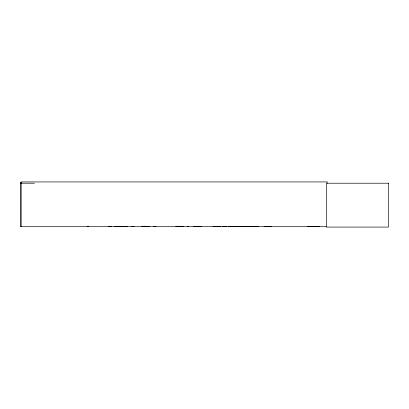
<?xml version="1.0" encoding="UTF-8"?>
<svg xmlns="http://www.w3.org/2000/svg" width="409" height="409" viewBox="0 0 409 409"><rect width="100%" height="100%" fill="white"/><g stroke="black" fill="none" stroke-linecap="round" stroke-linejoin="round"><path stroke-width="0.61" d="M176.611 226.642L176.662 226.243M182.537 226.683L182.537 226.335M183.186 226.683L183.186 226.335M270.896 226.683L270.916 226.335M195.313 226.698L201.167 226.652M222.762 226.698L226.428 226.663M111.059 226.652L108.543 226.652M108.733 226.652L108.774 226.366M124.929 226.652L127.526 226.366M146.846 226.652L149.403 226.652M142.097 226.642L141.862 226.652M143.717 226.683L144.392 226.652M144.142 226.366L143.988 226.652M187.7 226.652L187.741 226.366M231.392 226.642L231.366 226.366M319.25 226.678L307.486 226.678L319.235 226.698M307.507 226.688L319.173 226.581M308.263 226.688L308.585 226.698M318.202 226.351L318.222 226.591M319.051 226.698L319.178 226.351M248.984 226.652L249.009 226.366M230.339 226.652L230.369 226.366L230.4 226.698M251.366 226.652L251.402 226.366M255.098 226.652L255.139 226.366M114.5 226.652L114.535 226.366M220.318 226.652L213.145 226.652L213.099 226.335M125.159 226.652L125.2 226.366M147.076 226.652L147.117 226.366M187.169 226.652L187.741 226.606M21.728 182.394L20.45 182.394L20.45 226.698L326.576 226.698M20.45 183.217L34.479 183.217M114.213 226.412L122.403 226.412M233.304 226.412L251.044 226.412M114.198 226.53L122.419 226.53M233.288 226.53L251.06 226.53M114.208 226.673L123.937 226.683M153.36 226.366L155.952 226.652M183.227 226.652L175.957 226.683L175.962 226.335M194.725 226.683L194.163 226.652M258.391 226.683L228.876 226.652M266.688 226.642L266.673 226.366L266.668 226.698M179.398 226.642L179.357 226.243M177.506 226.652L177.46 226.366M155.727 226.652L155.681 226.366M134.034 226.652L131.483 226.652M133.804 226.652L133.763 226.366M117.383 226.652L117.337 226.366M115.057 226.652L115.011 226.366M120.256 226.652L120.215 226.366L120.18 226.698M252.823 226.652L252.798 226.366M264.383 226.642L264.383 226.335M327.215 183.217L327.215 181.933L21.171 181.933L21.171 226.698M270.957 226.335L270.942 226.698L264.178 226.683L264.178 226.335M270.758 226.335L270.758 226.698M267.583 226.698L267.532 226.243L267.517 226.698M267.353 226.243L267.353 226.698M265.916 226.243L265.916 226.698M264.321 226.335L264.367 226.698M258.181 226.335L258.181 226.698M255.778 226.335L255.778 226.698M255.175 226.335L255.175 226.698M254.449 226.335L254.449 226.698M252.767 226.335L252.767 226.698M252.041 226.335L252.041 226.698M251.443 226.335L251.443 226.698M249.035 226.335L249.035 226.698M239.705 226.335L239.705 226.698M236.959 226.243L236.959 226.698M236.796 226.243L236.796 226.698M235.098 226.335L235.098 226.698M235.011 226.335L235.011 226.698M233.309 226.243L233.309 226.698M233.145 226.243L233.145 226.698M232.051 226.335L232.051 226.698M231.412 226.335L231.453 226.698M229.843 226.243L229.843 226.698M229.73 226.243L229.73 226.698M228.795 226.335L228.795 226.698M226.33 226.335L226.33 226.698M226.116 226.335L226.116 226.698M225.4 226.243L225.4 226.698M225.282 226.243L225.282 226.698M223.912 226.243L223.912 226.698M223.8 226.243L223.8 226.698M223.079 226.335L223.079 226.698M223.038 226.366L223.002 226.652L222.905 226.366M222.864 226.335L222.864 226.698M220.4 226.335L220.4 226.698M219.464 226.243L219.464 226.698M219.352 226.243L219.352 226.698M218.82 226.335L218.82 226.698M217.148 226.335L217.148 226.698M215.696 226.243L215.696 226.698M215.497 226.243L215.497 226.698M201.213 226.335L201.213 226.698M198.815 226.243L198.815 226.698M198.616 226.243L198.616 226.698M195.492 226.335L195.492 226.698M194.362 226.335L194.362 226.698M194.076 226.335L194.076 226.698M193.493 226.243L193.483 226.698M188.37 226.243L188.38 226.698M187.787 226.335L187.787 226.698M187.501 226.335L187.501 226.698M180.016 226.243L180.052 226.698M179.786 226.243L179.822 226.698M179.3 226.335L179.3 226.698M179.173 226.151L179.173 226.698M179.132 226.243L179.137 226.698M178.59 226.243L178.59 226.698M177.895 226.151L177.895 226.698M177.414 226.335L177.414 226.698M177.373 226.335L177.373 226.698M155.64 226.335L155.64 226.698M153.835 226.243L153.835 226.698M153.753 226.243L153.753 226.698M153.314 226.335L153.314 226.698M149.484 226.335L149.484 226.698M149.05 226.243L149.05 226.698M148.968 226.243L148.968 226.698M147.163 226.335L147.163 226.698M145.108 226.151L145.108 226.698M144.832 226.243L144.832 226.698M144.096 226.335L144.08 226.698M144.055 226.335L144.055 226.698M143.83 226.151L143.83 226.698M143.344 226.243L143.344 226.698M142.905 226.243L142.905 226.698M142.194 226.335L142.194 226.698M142.153 226.335L142.153 226.698M133.723 226.335L133.723 226.698M131.913 226.243L131.913 226.698M131.836 226.243L131.836 226.698M131.396 226.335L131.396 226.698M127.567 226.335L127.567 226.698M127.127 226.243L127.127 226.698M127.051 226.243L127.051 226.698M125.241 226.335L125.241 226.698M123.625 226.335L123.625 226.698M121.34 226.243L121.34 226.698M121.217 226.243L121.217 226.698M118.022 226.335L118.022 226.698M117.296 226.335L117.296 226.698M116.984 226.243L116.984 226.698M116.862 226.243L116.862 226.698M115.491 226.243L115.491 226.698M115.41 226.243L115.41 226.698M114.97 226.335L114.97 226.698M114.576 226.335L114.576 226.698M111.141 226.335L111.141 226.698M110.706 226.243L110.706 226.698M110.624 226.243L110.624 226.698M109.592 226.243L109.592 226.698M109.137 226.151L109.137 226.698M108.881 226.335L108.881 226.698M108.84 226.335L108.82 226.698M88.487 226.151L88.487 226.698M87.209 226.151L87.209 226.698M388.55 183.217L326.494 183.217L326.494 227.067L388.55 227.067L388.55 183.217M267.777 226.698L267.777 226.243L267.762 226.698M232.164 226.698L232.164 226.243L232.159 226.698"/></g></svg>
